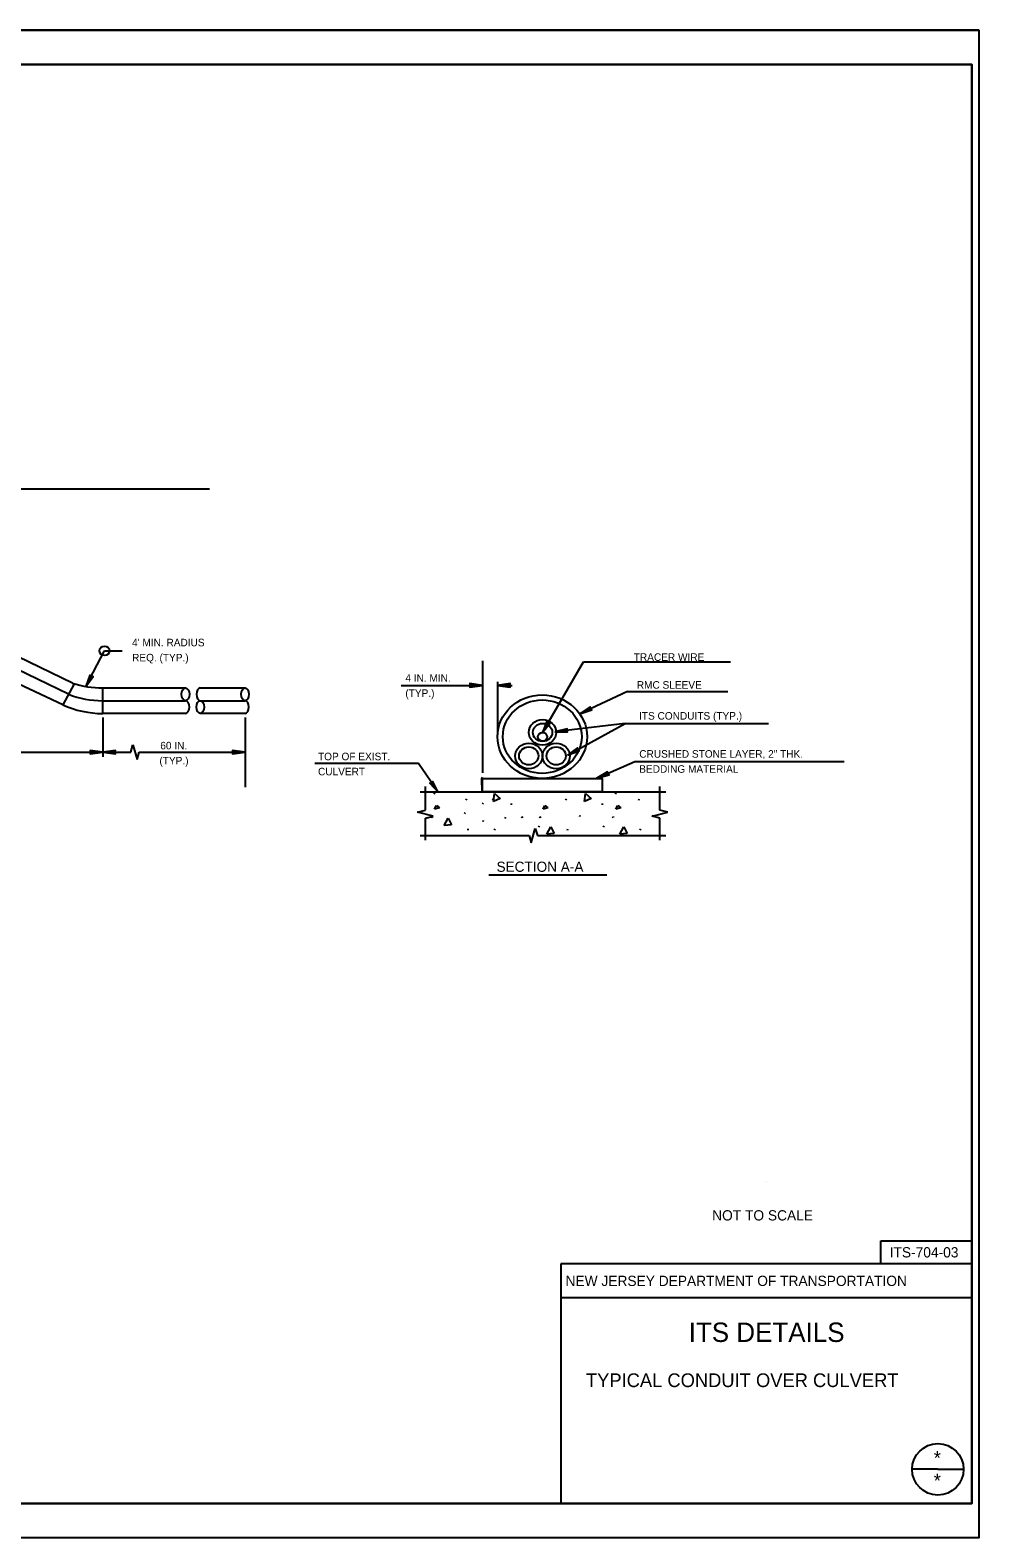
# Model space of a CAD drawing. Extents: x 706238 to 707286, y 703817 to 704477.
# Drawn here: x 706871 to 707286, y 703817 to 704477 of the extents above; entities that cross this region are included whole.
import ezdxf

# ---------------------------------------------------------------- set-up
doc = ezdxf.new("R2010")
doc.units = 0
doc.layers.add('1', color=7, linetype='Continuous')
doc.layers.add('41', color=7, linetype='Continuous')

msp = doc.modelspace()

# ---------------------------------------------------------------- linework, layer by layer
at = {"layer": '1'}
for p, q in [((707286.36, 704476.87), (706238.19, 704476.87)), ((707283.36, 704461.87), (706293.36, 704461.87)), ((707283.36, 703831.87), (707283.36, 704461.87)), ((706348.69, 704276.07), (706949.55, 704276.07)), ((706889.64, 704191.07), (706823.68, 704222.82)), ((706887.85, 704186.17), (706821.23, 704218.25)), ((706885.39, 704181.58), (706818.31, 704212.82)), ((706895.47, 704189.58), (706903.6, 704205.23)), ((706903.6, 704205.23), (706911.3, 704205.23)), ((707069.04, 704200.83), (707069.04, 704151.77)), ((707095.36, 704169.47), (707113.27, 704200.33)), ((707113.27, 704200.33), (707177.67, 704200.33)), ((706890.31, 704190.75), (706885.39, 704181.58)), ((706902.83, 704177.75), (706902.83, 704188.93)), ((706902.83, 704188.93), (706939.06, 704188.93)), ((706945.52, 704188.93), (706965.14, 704188.93)), ((707033.47, 704190.06), (707069.04, 704190.06)), ((707075.62, 704191.63), (707075.62, 704168.33)), ((707075.62, 704190.06), (707082, 704190.06)), ((707132.56, 704187.38), (707111.62, 704177.64)), ((707132.56, 704187.38), (707132.56, 704187.38)), ((707132.56, 704187.38), (707176.42, 704187.38)), ((706902.83, 704183.34), (706939.05, 704183.34)), ((706945.52, 704183.34), (706965.14, 704183.34)), ((706939.06, 704177.75), (706902.83, 704177.75)), ((706902.83, 704175.99), (706902.83, 704158.77)), ((706965.14, 704177.75), (706945.52, 704177.75)), ((706965.14, 704175.99), (706965.14, 704145.43)), ((707131.54, 704173.34), (707100.76, 704169.72)), ((707106.29, 704159.43), (707131.53, 704173.34)), ((707131.53, 704173.34), (707194.27, 704173.34)), ((706810.26, 704160.85), (706902.83, 704160.85)), ((706902.83, 704160.85), (706915.15, 704160.85)), ((706915.15, 704160.85), (706916.07, 704164.04)), ((706916.07, 704164.04), (706917.9, 704157.67)), ((706917.9, 704157.67), (706918.81, 704160.85)), ((706918.81, 704160.85), (706965.14, 704160.85)), ((707040.99, 704155.91), (706995.68, 704155.91)), ((707049.66, 704143.24), (707040.99, 704155.91)), ((707119.19, 704149.38), (707135.73, 704156.68)), ((707135.73, 704156.68), (707227.38, 704156.68)), ((707068.8, 704149.12), (707069.14, 704149.8)), ((707068.99, 704149.32), (707121.49, 704149.32)), ((707068.99, 704149.32), (707068.99, 704143.38)), ((707121.49, 704149.32), (707121.49, 704143.38)), ((707149.31, 704143.24), (707041.77, 704143.24)), ((707044.06, 704135.4), (707044.06, 704145.71)), ((707047.98, 704142.4), (707048.25, 704142.95)), ((707073.86, 704139.21), (707074.39, 704142.75)), ((707074.39, 704142.75), (707076.78, 704140.46)), ((707113.66, 704139.21), (707114.19, 704142.75)), ((707114.19, 704142.75), (707116.58, 704140.46)), ((707127.34, 704142.4), (707127.61, 704142.95)), ((707146.78, 704135.4), (707146.78, 704145.71)), ((707040.63, 704134.55), (707044.06, 704135.4)), ((707047.48, 704132.85), (707040.63, 704134.55)), ((707048.11, 704135.87), (707048.91, 704137.43)), ((707050.25, 704136.5), (707048.11, 704135.87)), ((707048.91, 704137.43), (707050.25, 704136.5)), ((707061.24, 704133.89), (707061.52, 704134.46)), ((707061.93, 704139.85), (707062.2, 704140.41)), ((707069.06, 704138.13), (707069.34, 704138.68)), ((707073.66, 704139.85), (707073.93, 704140.41)), ((707076.78, 704140.46), (707073.92, 704139.23)), ((707081.6, 704138.29), (707081.65, 704137.73)), ((707095.58, 704135.87), (707096.37, 704137.43)), ((707097.71, 704136.5), (707095.58, 704135.87)), ((707096.37, 704137.43), (707097.71, 704136.5)), ((707105.56, 704139.85), (707105.83, 704140.41)), ((707116.58, 704140.46), (707113.73, 704139.23)), ((707121.4, 704138.29), (707121.47, 704137.73)), ((707127.48, 704135.87), (707128.27, 704137.43)), ((707129.61, 704136.5), (707127.48, 704135.87)), ((707128.27, 704137.43), (707129.61, 704136.5)), ((707137.47, 704139.85), (707137.73, 704140.41)), ((707143.36, 704132.85), (707150.21, 704134.55)), ((707150.21, 704134.55), (707146.78, 704135.4)), ((707044.06, 704131.99), (707047.48, 704132.85)), ((707044.06, 704122.26), (707044.06, 704131.99)), ((707046.59, 704132.65), (707046.85, 704132.28)), ((707046.85, 704132.51), (707047.12, 704132.14)), ((707052.29, 704128.68), (707054.1, 704131.85)), ((707055.49, 704128.93), (707052.36, 704128.68)), ((707054.1, 704131.85), (707055.49, 704128.93)), ((707069.3, 704130.52), (707069.57, 704131.08)), ((707079.07, 704131.78), (707079.34, 704132.34)), ((707086.14, 704132.65), (707086.4, 704132.28)), ((707086.4, 704132.51), (707086.67, 704132.14)), ((707093.76, 704128.05), (707094.03, 704128.61)), ((707094.04, 704132.65), (707094.3, 704132.28)), ((707094.3, 704132.51), (707094.58, 704132.14)), ((707097.23, 704124.95), (707099.04, 704128.12)), ((707099.04, 704128.12), (707100.43, 704125.2)), ((707111.62, 704132.65), (707111.89, 704133.21)), ((707122.01, 704128.05), (707122.28, 704128.61)), ((707125.95, 704132.65), (707126.22, 704132.28)), ((707126.22, 704132.51), (707126.48, 704132.14)), ((707129.15, 704124.95), (707130.94, 704128.12)), ((707130.94, 704128.12), (707132.34, 704125.2)), ((707146.78, 704131.99), (707143.36, 704132.85)), ((707143.53, 704132.65), (707143.79, 704133.21)), ((707146.78, 704122.26), (707146.78, 704131.99)), ((707041.77, 704124.26), (707089.44, 704124.26)), ((707062.63, 704127.27), (707062.7, 704126.71)), ((707074.33, 704126.62), (707074.59, 704127.18)), ((707089.44, 704124.26), (707090.35, 704121.08)), ((707090.35, 704121.08), (707092.18, 704127.45)), ((707092.18, 704127.45), (707093.09, 704124.26)), ((707093.09, 704124.26), (707149.31, 704124.26)), ((707100.43, 704125.2), (707097.3, 704124.95)), ((707106.23, 704126.62), (707106.49, 704127.18)), ((707132.34, 704125.2), (707129.21, 704124.95)), ((707138.14, 704126.62), (707138.4, 704127.18)), ((707071.89, 704107.13), (707123.54, 704107.13)), ((707193.41, 703973.05), (707193.41, 703973.05)), ((707243.41, 703936.87), (707243.41, 703946.87)), ((707243.41, 703946.87), (707283.41, 703946.87)), ((707283.41, 703936.87), (707103.41, 703936.87)), ((707103.41, 703936.87), (707103.41, 703831.87)), ((707283.41, 703921.87), (707103.41, 703921.87)), ((707268.41, 703846.87), (707257.16, 703846.87)), ((707268.41, 703846.87), (707279.66, 703846.87)), ((706293.36, 703831.87), (707283.36, 703831.87)), ((707286.36, 703816.87), (706238.19, 703816.87))]:
    msp.add_line(p, q, dxfattribs=at)
for points in [[(706895.47, 704189.58), (706898.58, 704193.88), (706897.61, 704193.71), (706897.16, 704194.52)], [(706895.47, 704189.58), (706898.58, 704193.88), (706897.61, 704193.71), (706897.16, 704194.52)], [(707069.04, 704190.06), (707063.52, 704190.8), (707064.12, 704190.06), (707063.52, 704189.33)], [(707069.04, 704190.06), (707063.52, 704190.8), (707064.12, 704190.06), (707063.52, 704189.33)], [(707075.62, 704190.06), (707081.14, 704189.33), (707080.55, 704190.06), (707081.14, 704190.8)], [(707075.62, 704190.06), (707081.14, 704189.33), (707080.55, 704190.06), (707081.14, 704190.8)], [(707111.62, 704177.64), (707116.91, 704179.27), (707116.03, 704179.68), (707116.2, 704180.59)], [(707111.62, 704177.64), (707116.91, 704179.27), (707116.03, 704179.68), (707116.2, 704180.59)], [(707095.36, 704169.47), (707098.68, 704173.64), (707097.7, 704173.51), (707097.29, 704174.34)], [(707095.36, 704169.47), (707098.68, 704173.64), (707097.7, 704173.51), (707097.29, 704174.34)], [(707100.76, 704169.72), (707106.32, 704169.64), (707105.64, 704170.3), (707106.13, 704171.09)], [(706902.83, 704160.85), (706897.32, 704161.58), (706897.91, 704160.85), (706897.32, 704160.11)], [(706902.83, 704160.85), (706897.32, 704161.58), (706897.91, 704160.85), (706897.32, 704160.11)], [(706899.95, 704161.18), (706902.83, 704160.85), (706899.95, 704160.48), (706900.24, 704160.85)], [(706902.83, 704160.85), (706908.35, 704160.11), (706907.75, 704160.85), (706908.35, 704161.58)], [(706902.83, 704160.85), (706908.35, 704160.11), (706907.75, 704160.85), (706908.35, 704161.58)], [(706905.72, 704160.52), (706902.83, 704160.85), (706905.72, 704161.21), (706905.43, 704160.85)], [(706965.14, 704160.85), (706959.63, 704161.58), (706960.22, 704160.85), (706959.63, 704160.11)], [(706965.14, 704160.85), (706959.63, 704161.58), (706960.22, 704160.85), (706959.63, 704160.11)], [(706965.14, 704160.85), (706961.83, 704161.29), (706962.18, 704160.85), (706961.83, 704160.41)], [(706962.26, 704161.18), (706965.14, 704160.85), (706962.26, 704160.48), (706962.54, 704160.85)], [(707106.29, 704159.43), (707111.43, 704161.41), (707110.52, 704161.76), (707110.63, 704162.67)], [(707049.66, 704143.24), (707047.36, 704147.97), (707047.01, 704147.11), (707046.03, 704147.18)], [(707049.66, 704143.24), (707047.36, 704147.97), (707047.01, 704147.11), (707046.03, 704147.18)], [(707068.99, 704143.38), (707068.8, 704149.12), (707121.49, 704149.32), (707121.49, 704143.38)], [(707068.99, 704143.38), (707068.8, 704149.12), (707121.49, 704149.32), (707121.49, 704143.38)], [(707119.19, 704149.38), (707124.51, 704150.92), (707123.64, 704151.35), (707123.83, 704152.24)], [(707119.19, 704149.38), (707124.51, 704150.92), (707123.64, 704151.35), (707123.83, 704152.24)], [(707121.94, 704150.23), (707119.19, 704149.38), (707121.63, 704150.86), (707121.53, 704150.42)]]:
    msp.add_lwpolyline(points, close=True, dxfattribs=at)
msp.add_circle((707268.41, 703846.87), 11.25, dxfattribs=at)
for centre, major_axis, ratio in [((706903.6, 704205.23), (2.2, 0), 0.931387), ((706939.05, 704186.13), (0, -2.79), 0.606738), ((706965.14, 704186.13), (0, -2.79), 0.606738), ((706945.52, 704180.54), (0, 2.79), 0.606738), ((707095.24, 704167.59), (19.61, 0), 0.931387), ((707095.24, 704167.59), (19.61, 0), 0.931387), ((707095.24, 704167.59), (19.61, 0), 0.931387), ((707095.24, 704167.59), (-17.25, 0), 0.931387), ((707095.24, 704167.59), (-17.25, 0), 0.931387), ((707095.24, 704167.59), (-17.25, 0), 0.931387), ((707095.36, 704169.47), (-6, 0), 0.931387), ((707095.36, 704169.47), (-6, 0), 0.931387), ((707095.36, 704169.47), (4.23, 0), 0.931387), ((707095.36, 704169.47), (4.23, 0), 0.931387), ((707095.36, 704167.54), (2.07, 0), 0.931387), ((707089.33, 704159.15), (-6, 0), 0.931387), ((707089.33, 704159.15), (-6, 0), 0.931387), ((707089.33, 704159.15), (4.23, 0), 0.931387), ((707089.33, 704159.15), (4.23, 0), 0.931387), ((707101.33, 704159.15), (-6, 0), 0.931387), ((707101.33, 704159.15), (-6, 0), 0.931387), ((707101.33, 704159.15), (4.23, 0), 0.931387), ((707101.33, 704159.15), (4.23, 0), 0.931387)]:
    msp.add_ellipse(centre, major_axis=major_axis, ratio=ratio, dxfattribs=at)
for centre, major_axis, ratio, start_param, end_param in [((706902.84, 704225.25), (39, 0), 0.931387, 4.367184, 4.712389), ((706945.52, 704186.13), (0, 2.79), 0.606738, 0.000014, 3.141592), ((706902.84, 704214.07), (39, 0), 0.931387, 4.248754, 4.712389), ((706903.01, 704219.99), (-39.35, 0), 0.931387, 1.175292, 1.566186), ((706939.05, 704180.54), (0, -2.79), 0.606738, 0.000014, 3.141592), ((706965.14, 704180.54), (0, -2.79), 0.606738, 0.000014, 3.141592)]:
    msp.add_ellipse(centre, major_axis=major_axis, ratio=ratio, start_param=start_param, end_param=end_param, dxfattribs=at)
at = {"layer": '41'}
for points in [[(706238.19, 704476.87), (707286.36, 704476.87), (707286.36, 703816.87), (706238.19, 703816.87)], [(706293.36, 704461.87), (707283.36, 704461.87), (707283.36, 703831.87), (706293.36, 703831.87)]]:
    msp.add_lwpolyline(points, close=True, dxfattribs=at)

# ---------------------------------------------------------------- texts
at = {"layer": '1'}
for s, height, p in [("4' MIN. RADIUS", 3.3002, (706915.68, 704207.15)), ('REQ. (TYP.)', 3.3002, (706915.68, 704200.55)), ('TRACER WIRE', 3.3002, (707135.3, 704200.77)), ('4 IN. MIN.', 3.3, (707035.31, 704191.6)), ('(TYP.)', 3.3, (707035.31, 704185)), ('RMC SLEEVE', 3.3, (707136.63, 704188.6)), ('ITS CONDUITS (TYP.)', 3.3002, (707137.62, 704175.06)), ('60 IN.', 3.3, (706928.03, 704162.03)), ('TOP OF EXIST.', 3.3002, (706997.07, 704157.27)), ('CRUSHED STONE LAYER, 2" THK.', 3.3002, (707137.71, 704158.39)), ('(TYP.)', 3.3, (706927.65, 704155.43)), ('CULVERT', 3.3, (706997.07, 704150.67)), ('BEDDING MATERIAL ', 3.3002, (707137.71, 704151.79)), ('SECTION A-A', 4.4553, (707075.21, 704108.43)), ('NOT TO SCALE', 4.5, (707169.62, 703955.8)), ('ITS-704-03', 4.5, (707247.33, 703939.62)), ('NEW JERSEY DEPARTMENT OF TRANSPORTATION', 4.5, (707105.43, 703927.12)), ('ITS DETAILS', 8.5, (707159.35, 703902.62)), ('TYPICAL CONDUIT OVER CULVERT', 6, (707114.35, 703882.87)), ('*', 6, (707266.63, 703848.84)), ('*', 6, (707266.63, 703838.91))]:
    msp.add_text(s, height=height, dxfattribs=at).set_placement(p)

doc.saveas('drawing.dxf')
